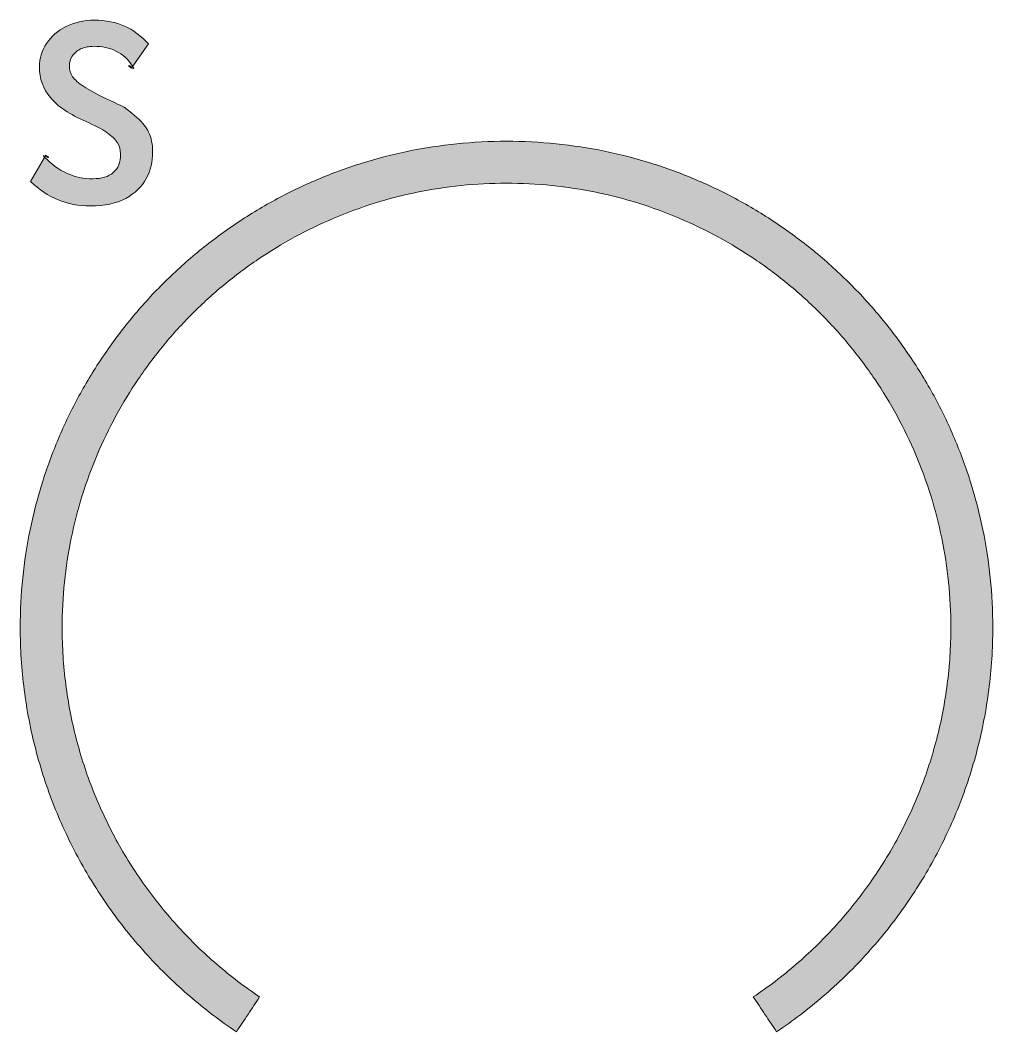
# Model space of a CAD drawing. Header units: inches. Extents: x 210 to 228, y 13 to 123.
# Drawn here: x 211.04 to 228.04, y 52.87 to 70.55 of the extents above; entities that cross this region are included whole.
import ezdxf

# ---------------------------------------------------------------- set-up
doc = ezdxf.new("R2010")
doc.units = ezdxf.units.IN
doc.header["$MEASUREMENT"] = 0
doc.layers.add('prints', color=7, linetype='Continuous')

# ---------------------------------------------------------------- blocks, each defined once
blk = doc.blocks.new('block 3')
at = {"layer": 'prints', "true_color": 0xffffff}
h = blk.add_hatch(color=7, dxfattribs=at)
h.dxf.hatch_style = 2
edge = h.paths.add_edge_path()
edge.add_spline(control_points=[(228.038, 59.936), (228.038, 60.229), (228.023, 60.518), (227.994, 60.803), (227.965, 61.089), (227.922, 61.37), (227.865, 61.647), (227.808, 61.923), (227.738, 62.194), (227.655, 62.46), (227.572, 62.726), (227.477, 62.987), (227.369, 63.241), (227.261, 63.495), (227.142, 63.743), (227.011, 63.984), (226.88, 64.225), (226.737, 64.459), (226.584, 64.685), (226.431, 64.911), (226.268, 65.129), (226.095, 65.339), (225.921, 65.549), (225.738, 65.751), (225.546, 65.943), (225.353, 66.135), (225.152, 66.319), (224.942, 66.492), (224.732, 66.665), (224.513, 66.829), (224.287, 66.982), (224.061, 67.135), (223.827, 67.277), (223.586, 67.408), (223.345, 67.539), (223.098, 67.659), (222.843, 67.766), (222.589, 67.874), (222.329, 67.97), (222.063, 68.053), (221.797, 68.135), (221.525, 68.206), (221.249, 68.262), (220.973, 68.319), (220.691, 68.362), (220.406, 68.391), (220.12, 68.42), (219.831, 68.435), (219.538, 68.435), (219.245, 68.435), (218.956, 68.42), (218.67, 68.391), (218.385, 68.362), (218.104, 68.319), (217.827, 68.262), (217.551, 68.206), (217.279, 68.135), (217.013, 68.053), (216.747, 67.97), (216.487, 67.874), (216.233, 67.766), (215.978, 67.659), (215.731, 67.539), (215.49, 67.408), (215.249, 67.277), (215.015, 67.135), (214.789, 66.982), (214.563, 66.829), (214.344, 66.665), (214.134, 66.492), (213.924, 66.319), (213.723, 66.135), (213.53, 65.943), (213.338, 65.751), (213.155, 65.549), (212.981, 65.339), (212.808, 65.129), (212.645, 64.911), (212.492, 64.685), (212.339, 64.459), (212.196, 64.225), (212.065, 63.984), (211.934, 63.743), (211.815, 63.495), (211.707, 63.241), (211.599, 62.987), (211.504, 62.726), (211.421, 62.46), (211.338, 62.194), (211.268, 61.923), (211.211, 61.647), (211.154, 61.37), (211.111, 61.089), (211.082, 60.803), (211.053, 60.518), (211.038, 60.229), (211.038, 59.936), (211.038, 59.752), (211.044, 59.569), (211.055, 59.388), (211.067, 59.207), (211.084, 59.028), (211.107, 58.85), (211.13, 58.673), (211.158, 58.497), (211.192, 58.322), (211.225, 58.148), (211.264, 57.976), (211.308, 57.806), (211.352, 57.636), (211.402, 57.467), (211.456, 57.302), (211.51, 57.136), (211.569, 56.972), (211.633, 56.811), (211.697, 56.649), (211.766, 56.49), (211.84, 56.334), (211.913, 56.178), (211.991, 56.024), (212.074, 55.873), (212.156, 55.722), (212.243, 55.574), (212.334, 55.429), (212.425, 55.284), (212.521, 55.141), (212.621, 55.002), (212.72, 54.863), (212.824, 54.727), (212.931, 54.594), (213.039, 54.461), (213.15, 54.332), (213.266, 54.206), (213.381, 54.08), (213.5, 53.957), (213.622, 53.838), (213.745, 53.719), (213.871, 53.604), (214.001, 53.493), (214.13, 53.381), (214.263, 53.274), (214.399, 53.17), (214.535, 53.067), (214.674, 52.967), (214.817, 52.872), (214.817, 52.872), (214.842, 52.91), (214.842, 52.91), (214.842, 52.91), (214.867, 52.948), (214.867, 52.948), (214.867, 52.948), (214.893, 52.986), (214.893, 52.986), (214.893, 52.986), (214.918, 53.024), (214.918, 53.024), (214.918, 53.024), (214.944, 53.062), (214.944, 53.062), (214.944, 53.062), (214.969, 53.1), (214.969, 53.1), (214.969, 53.1), (214.995, 53.138), (214.995, 53.138), (214.995, 53.138), (215.02, 53.176), (215.02, 53.176), (215.02, 53.176), (215.045, 53.214), (215.045, 53.214), (215.045, 53.214), (215.071, 53.252), (215.071, 53.252), (215.071, 53.252), (215.096, 53.29), (215.096, 53.29), (215.096, 53.29), (215.122, 53.328), (215.122, 53.328), (215.122, 53.328), (215.147, 53.366), (215.147, 53.366), (215.147, 53.366), (215.173, 53.404), (215.173, 53.404), (215.173, 53.404), (215.198, 53.442), (215.198, 53.442), (215.198, 53.442), (215.223, 53.48), (215.223, 53.48), (215.093, 53.568), (214.966, 53.659), (214.842, 53.753), (214.718, 53.848), (214.596, 53.946), (214.478, 54.048), (214.36, 54.15), (214.244, 54.255), (214.132, 54.364), (214.021, 54.473), (213.912, 54.585), (213.807, 54.7), (213.701, 54.815), (213.599, 54.933), (213.501, 55.055), (213.403, 55.176), (213.308, 55.3), (213.217, 55.427), (213.126, 55.555), (213.039, 55.685), (212.956, 55.817), (212.872, 55.95), (212.793, 56.085), (212.717, 56.223), (212.642, 56.361), (212.571, 56.502), (212.504, 56.645), (212.437, 56.787), (212.374, 56.933), (212.315, 57.08), (212.257, 57.227), (212.203, 57.377), (212.153, 57.529), (212.104, 57.68), (212.059, 57.834), (212.018, 57.989), (211.978, 58.145), (211.942, 58.302), (211.912, 58.462), (211.881, 58.621), (211.855, 58.781), (211.834, 58.944), (211.814, 59.106), (211.798, 59.27), (211.787, 59.436), (211.777, 59.601), (211.771, 59.768), (211.771, 59.936), (211.771, 60.203), (211.785, 60.468), (211.812, 60.729), (211.838, 60.989), (211.878, 61.246), (211.929, 61.499), (211.981, 61.751), (212.045, 61.999), (212.121, 62.243), (212.197, 62.486), (212.284, 62.723), (212.383, 62.956), (212.481, 63.188), (212.59, 63.414), (212.71, 63.634), (212.83, 63.855), (212.96, 64.068), (213.1, 64.275), (213.239, 64.481), (213.389, 64.681), (213.547, 64.873), (213.706, 65.065), (213.873, 65.249), (214.049, 65.425), (214.225, 65.6), (214.409, 65.768), (214.601, 65.926), (214.792, 66.085), (214.992, 66.234), (215.199, 66.374), (215.405, 66.513), (215.619, 66.643), (215.839, 66.763), (216.059, 66.883), (216.286, 66.992), (216.518, 67.091), (216.75, 67.189), (216.988, 67.276), (217.231, 67.352), (217.474, 67.428), (217.722, 67.492), (217.975, 67.544), (218.227, 67.596), (218.484, 67.635), (218.745, 67.662), (219.006, 67.688), (219.27, 67.702), (219.538, 67.702), (219.806, 67.702), (220.07, 67.688), (220.331, 67.662), (220.592, 67.635), (220.849, 67.596), (221.101, 67.544), (221.354, 67.492), (221.602, 67.428), (221.845, 67.352), (222.088, 67.276), (222.326, 67.189), (222.558, 67.091), (222.79, 66.992), (223.017, 66.883), (223.237, 66.763), (223.457, 66.643), (223.671, 66.513), (223.877, 66.374), (224.084, 66.234), (224.284, 66.085), (224.475, 65.926), (224.667, 65.768), (224.851, 65.6), (225.027, 65.425), (225.203, 65.249), (225.37, 65.065), (225.529, 64.873), (225.687, 64.681), (225.837, 64.481), (225.976, 64.275), (226.116, 64.068), (226.246, 63.855), (226.366, 63.634), (226.486, 63.414), (226.595, 63.188), (226.693, 62.956), (226.792, 62.723), (226.879, 62.486), (226.955, 62.243), (227.031, 61.999), (227.095, 61.751), (227.147, 61.499), (227.198, 61.246), (227.238, 60.989), (227.264, 60.729), (227.291, 60.468), (227.305, 60.203), (227.305, 59.936), (227.305, 59.768), (227.299, 59.601), (227.289, 59.436), (227.278, 59.27), (227.262, 59.106), (227.242, 58.944), (227.221, 58.782), (227.195, 58.621), (227.164, 58.462), (227.134, 58.302), (227.098, 58.145), (227.058, 57.989), (227.017, 57.834), (226.972, 57.68), (226.923, 57.529), (226.873, 57.377), (226.819, 57.227), (226.761, 57.08), (226.702, 56.933), (226.64, 56.787), (226.572, 56.645), (226.505, 56.502), (226.434, 56.361), (226.359, 56.223), (226.283, 56.085), (226.204, 55.95), (226.12, 55.817), (226.037, 55.685), (225.95, 55.555), (225.859, 55.427), (225.768, 55.3), (225.673, 55.176), (225.575, 55.054), (225.477, 54.933), (225.375, 54.815), (225.269, 54.7), (225.164, 54.584), (225.055, 54.473), (224.943, 54.364), (224.832, 54.255), (224.716, 54.15), (224.598, 54.048), (224.48, 53.946), (224.358, 53.848), (224.234, 53.753), (224.11, 53.659), (223.982, 53.568), (223.852, 53.48), (223.852, 53.48), (223.878, 53.442), (223.878, 53.442), (223.878, 53.442), (223.903, 53.404), (223.903, 53.404), (223.903, 53.404), (223.929, 53.366), (223.929, 53.366), (223.929, 53.366), (223.954, 53.328), (223.954, 53.328), (223.954, 53.328), (223.98, 53.29), (223.98, 53.29), (223.98, 53.29), (224.005, 53.252), (224.005, 53.252), (224.005, 53.252), (224.031, 53.214), (224.031, 53.214), (224.031, 53.214), (224.056, 53.176), (224.056, 53.176), (224.056, 53.176), (224.081, 53.138), (224.081, 53.138), (224.081, 53.138), (224.107, 53.1), (224.107, 53.1), (224.107, 53.1), (224.132, 53.062), (224.132, 53.062), (224.132, 53.062), (224.158, 53.024), (224.158, 53.024), (224.158, 53.024), (224.183, 52.986), (224.183, 52.986), (224.183, 52.986), (224.209, 52.948), (224.209, 52.948), (224.209, 52.948), (224.234, 52.91), (224.234, 52.91), (224.234, 52.91), (224.259, 52.872), (224.259, 52.872), (224.402, 52.967), (224.541, 53.067), (224.677, 53.17), (224.813, 53.274), (224.946, 53.381), (225.075, 53.493), (225.205, 53.604), (225.331, 53.719), (225.454, 53.838), (225.576, 53.957), (225.695, 54.08), (225.81, 54.206), (225.926, 54.332), (226.037, 54.461), (226.145, 54.594), (226.252, 54.727), (226.356, 54.863), (226.456, 55.002), (226.555, 55.141), (226.651, 55.284), (226.742, 55.429), (226.833, 55.574), (226.92, 55.722), (227.002, 55.873), (227.085, 56.024), (227.163, 56.178), (227.236, 56.334), (227.31, 56.49), (227.379, 56.649), (227.443, 56.811), (227.507, 56.972), (227.566, 57.136), (227.62, 57.302), (227.674, 57.467), (227.724, 57.636), (227.768, 57.806), (227.812, 57.976), (227.851, 58.148), (227.884, 58.322), (227.918, 58.497), (227.946, 58.673), (227.969, 58.85), (227.992, 59.028), (228.009, 59.207), (228.021, 59.388), (228.032, 59.569), (228.038, 59.752), (228.038, 59.936)], knot_values=[0, 0, 0, 0, 1, 1, 1, 2, 2, 2, 3, 3, 3, 4, 4, 4, 5, 5, 5, 6, 6, 6, 7, 7, 7, 8, 8, 8, 9, 9, 9, 10, 10, 10, 11, 11, 11, 12, 12, 12, 13, 13, 13, 14, 14, 14, 15, 15, 15, 16, 16, 16, 17, 17, 17, 18, 18, 18, 19, 19, 19, 20, 20, 20, 21, 21, 21, 22, 22, 22, 23, 23, 23, 24, 24, 24, 25, 25, 25, 26, 26, 26, 27, 27, 27, 28, 28, 28, 29, 29, 29, 30, 30, 30, 31, 31, 31, 32, 32, 32, 33, 33, 33, 34, 34, 34, 35, 35, 35, 36, 36, 36, 37, 37, 37, 38, 38, 38, 39, 39, 39, 40, 40, 40, 41, 41, 41, 42, 42, 42, 43, 43, 43, 44, 44, 44, 45, 45, 45, 46, 46, 46, 47, 47, 47, 48, 48, 48, 49, 49, 49, 50, 50, 50, 51, 51, 51, 52, 52, 52, 53, 53, 53, 54, 54, 54, 55, 55, 55, 56, 56, 56, 57, 57, 57, 58, 58, 58, 59, 59, 59, 60, 60, 60, 61, 61, 61, 62, 62, 62, 63, 63, 63, 64, 64, 64, 65, 65, 65, 66, 66, 66, 67, 67, 67, 68, 68, 68, 69, 69, 69, 70, 70, 70, 71, 71, 71, 72, 72, 72, 73, 73, 73, 74, 74, 74, 75, 75, 75, 76, 76, 76, 77, 77, 77, 78, 78, 78, 79, 79, 79, 80, 80, 80, 81, 81, 81, 82, 82, 82, 83, 83, 83, 84, 84, 84, 85, 85, 85, 86, 86, 86, 87, 87, 87, 88, 88, 88, 89, 89, 89, 90, 90, 90, 91, 91, 91, 92, 92, 92, 93, 93, 93, 94, 94, 94, 95, 95, 95, 96, 96, 96, 97, 97, 97, 98, 98, 98, 99, 99, 99, 100, 100, 100, 101, 101, 101, 102, 102, 102, 103, 103, 103, 104, 104, 104, 105, 105, 105, 106, 106, 106, 107, 107, 107, 108, 108, 108, 109, 109, 109, 110, 110, 110, 111, 111, 111, 112, 112, 112, 113, 113, 113, 114, 114, 114, 115, 115, 115, 116, 116, 116, 117, 117, 117, 118, 118, 118, 119, 119, 119, 120, 120, 120, 121, 121, 121, 122, 122, 122, 123, 123, 123, 124, 124, 124, 125, 125, 125, 126, 126, 126, 127, 127, 127, 128, 128, 128, 129, 129, 129, 130, 130, 130, 131, 131, 131, 132, 132, 132, 133, 133, 133, 134, 134, 134, 135, 135, 135, 136, 136, 136, 137, 137, 137, 138, 138, 138, 139, 139, 139, 140, 140, 140, 141, 141, 141, 142, 142, 142, 143, 143, 143, 144, 144, 144, 145, 145, 145, 146, 146, 146, 147, 147, 147, 148, 148, 148, 149, 149, 149, 150, 150, 150, 151, 151, 151, 152, 152, 152, 153, 153, 153, 154, 154, 154, 155, 155, 155, 156, 156, 156, 157, 157, 157, 158, 158, 158, 159, 159, 159, 160, 160, 160, 160], degree=3, periodic=1)
at = {"layer": 'prints', "lineweight": 0}
blk.add_open_spline([(228.038, 59.936), (228.038, 60.229), (228.023, 60.518), (227.994, 60.803), (227.965, 61.089), (227.922, 61.37), (227.865, 61.647), (227.808, 61.923), (227.738, 62.194), (227.655, 62.46), (227.572, 62.726), (227.477, 62.987), (227.369, 63.241), (227.261, 63.495), (227.142, 63.743), (227.011, 63.984), (226.88, 64.225), (226.737, 64.459), (226.584, 64.685), (226.431, 64.911), (226.268, 65.129), (226.095, 65.339), (225.921, 65.549), (225.738, 65.751), (225.546, 65.943), (225.353, 66.135), (225.152, 66.319), (224.942, 66.492), (224.732, 66.665), (224.513, 66.829), (224.287, 66.982), (224.061, 67.135), (223.827, 67.277), (223.586, 67.408), (223.345, 67.539), (223.098, 67.659), (222.843, 67.766), (222.589, 67.874), (222.329, 67.97), (222.063, 68.053), (221.797, 68.135), (221.525, 68.206), (221.249, 68.262), (220.973, 68.319), (220.691, 68.362), (220.406, 68.391), (220.12, 68.42), (219.831, 68.435), (219.538, 68.435), (219.245, 68.435), (218.956, 68.42), (218.67, 68.391), (218.385, 68.362), (218.104, 68.319), (217.827, 68.262), (217.551, 68.206), (217.279, 68.135), (217.013, 68.053), (216.747, 67.97), (216.487, 67.874), (216.233, 67.766), (215.978, 67.659), (215.731, 67.539), (215.49, 67.408), (215.249, 67.277), (215.015, 67.135), (214.789, 66.982), (214.563, 66.829), (214.344, 66.665), (214.134, 66.492), (213.924, 66.319), (213.723, 66.135), (213.53, 65.943), (213.338, 65.751), (213.155, 65.549), (212.981, 65.339), (212.808, 65.129), (212.645, 64.911), (212.492, 64.685), (212.339, 64.459), (212.196, 64.225), (212.065, 63.984), (211.934, 63.743), (211.815, 63.495), (211.707, 63.241), (211.599, 62.987), (211.504, 62.726), (211.421, 62.46), (211.338, 62.194), (211.268, 61.923), (211.211, 61.647), (211.154, 61.37), (211.111, 61.089), (211.082, 60.803), (211.053, 60.518), (211.038, 60.229), (211.038, 59.936), (211.038, 59.752), (211.044, 59.569), (211.055, 59.388), (211.067, 59.207), (211.084, 59.028), (211.107, 58.85), (211.13, 58.673), (211.158, 58.497), (211.192, 58.322), (211.225, 58.148), (211.264, 57.976), (211.308, 57.806), (211.352, 57.636), (211.402, 57.467), (211.456, 57.302), (211.51, 57.136), (211.569, 56.972), (211.633, 56.811), (211.697, 56.649), (211.766, 56.49), (211.84, 56.334), (211.913, 56.178), (211.991, 56.024), (212.074, 55.873), (212.156, 55.722), (212.243, 55.574), (212.334, 55.429), (212.425, 55.284), (212.521, 55.141), (212.621, 55.002), (212.72, 54.863), (212.824, 54.727), (212.931, 54.594), (213.039, 54.461), (213.15, 54.332), (213.266, 54.206), (213.381, 54.08), (213.5, 53.957), (213.622, 53.838), (213.745, 53.719), (213.871, 53.604), (214.001, 53.493), (214.13, 53.381), (214.263, 53.274), (214.399, 53.17), (214.535, 53.067), (214.674, 52.967), (214.817, 52.872), (214.817, 52.872), (214.842, 52.91), (214.842, 52.91), (214.842, 52.91), (214.867, 52.948), (214.867, 52.948), (214.867, 52.948), (214.893, 52.986), (214.893, 52.986), (214.893, 52.986), (214.918, 53.024), (214.918, 53.024), (214.918, 53.024), (214.944, 53.062), (214.944, 53.062), (214.944, 53.062), (214.969, 53.1), (214.969, 53.1), (214.969, 53.1), (214.995, 53.138), (214.995, 53.138), (214.995, 53.138), (215.02, 53.176), (215.02, 53.176), (215.02, 53.176), (215.045, 53.214), (215.045, 53.214), (215.045, 53.214), (215.071, 53.252), (215.071, 53.252), (215.071, 53.252), (215.096, 53.29), (215.096, 53.29), (215.096, 53.29), (215.122, 53.328), (215.122, 53.328), (215.122, 53.328), (215.147, 53.366), (215.147, 53.366), (215.147, 53.366), (215.173, 53.404), (215.173, 53.404), (215.173, 53.404), (215.198, 53.442), (215.198, 53.442), (215.198, 53.442), (215.223, 53.48), (215.223, 53.48), (215.093, 53.568), (214.966, 53.659), (214.842, 53.753), (214.718, 53.848), (214.596, 53.946), (214.478, 54.048), (214.36, 54.15), (214.244, 54.255), (214.132, 54.364), (214.021, 54.473), (213.912, 54.585), (213.807, 54.7), (213.701, 54.815), (213.599, 54.933), (213.501, 55.055), (213.403, 55.176), (213.308, 55.3), (213.217, 55.427), (213.126, 55.555), (213.039, 55.685), (212.956, 55.817), (212.872, 55.95), (212.793, 56.085), (212.717, 56.223), (212.642, 56.361), (212.571, 56.502), (212.504, 56.645), (212.437, 56.787), (212.374, 56.933), (212.315, 57.08), (212.257, 57.227), (212.203, 57.377), (212.153, 57.529), (212.104, 57.68), (212.059, 57.834), (212.018, 57.989), (211.978, 58.145), (211.942, 58.302), (211.912, 58.462), (211.881, 58.621), (211.855, 58.781), (211.834, 58.944), (211.814, 59.106), (211.798, 59.27), (211.787, 59.436), (211.777, 59.601), (211.771, 59.768), (211.771, 59.936), (211.771, 60.203), (211.785, 60.468), (211.812, 60.729), (211.838, 60.989), (211.878, 61.246), (211.929, 61.499), (211.981, 61.751), (212.045, 61.999), (212.121, 62.243), (212.197, 62.486), (212.284, 62.723), (212.383, 62.956), (212.481, 63.188), (212.59, 63.414), (212.71, 63.634), (212.83, 63.855), (212.96, 64.068), (213.1, 64.275), (213.239, 64.481), (213.389, 64.681), (213.547, 64.873), (213.706, 65.065), (213.873, 65.249), (214.049, 65.425), (214.225, 65.6), (214.409, 65.768), (214.601, 65.926), (214.792, 66.085), (214.992, 66.234), (215.199, 66.374), (215.405, 66.513), (215.619, 66.643), (215.839, 66.763), (216.059, 66.883), (216.286, 66.992), (216.518, 67.091), (216.75, 67.189), (216.988, 67.276), (217.231, 67.352), (217.474, 67.428), (217.722, 67.492), (217.975, 67.544), (218.227, 67.596), (218.484, 67.635), (218.745, 67.662), (219.006, 67.688), (219.27, 67.702), (219.538, 67.702), (219.806, 67.702), (220.07, 67.688), (220.331, 67.662), (220.592, 67.635), (220.849, 67.596), (221.101, 67.544), (221.354, 67.492), (221.602, 67.428), (221.845, 67.352), (222.088, 67.276), (222.326, 67.189), (222.558, 67.091), (222.79, 66.992), (223.017, 66.883), (223.237, 66.763), (223.457, 66.643), (223.671, 66.513), (223.877, 66.374), (224.084, 66.234), (224.284, 66.085), (224.475, 65.926), (224.667, 65.768), (224.851, 65.6), (225.027, 65.425), (225.203, 65.249), (225.37, 65.065), (225.529, 64.873), (225.687, 64.681), (225.837, 64.481), (225.976, 64.275), (226.116, 64.068), (226.246, 63.855), (226.366, 63.634), (226.486, 63.414), (226.595, 63.188), (226.693, 62.956), (226.792, 62.723), (226.879, 62.486), (226.955, 62.243), (227.031, 61.999), (227.095, 61.751), (227.147, 61.499), (227.198, 61.246), (227.238, 60.989), (227.264, 60.729), (227.291, 60.468), (227.305, 60.203), (227.305, 59.936), (227.305, 59.768), (227.299, 59.601), (227.289, 59.436), (227.278, 59.27), (227.262, 59.106), (227.242, 58.944), (227.221, 58.782), (227.195, 58.621), (227.164, 58.462), (227.134, 58.302), (227.098, 58.145), (227.058, 57.989), (227.017, 57.834), (226.972, 57.68), (226.923, 57.529), (226.873, 57.377), (226.819, 57.227), (226.761, 57.08), (226.702, 56.933), (226.64, 56.787), (226.572, 56.645), (226.505, 56.502), (226.434, 56.361), (226.359, 56.223), (226.283, 56.085), (226.204, 55.95), (226.12, 55.817), (226.037, 55.685), (225.95, 55.555), (225.859, 55.427), (225.768, 55.3), (225.673, 55.176), (225.575, 55.054), (225.477, 54.933), (225.375, 54.815), (225.269, 54.7), (225.164, 54.584), (225.055, 54.473), (224.943, 54.364), (224.832, 54.255), (224.716, 54.15), (224.598, 54.048), (224.48, 53.946), (224.358, 53.848), (224.234, 53.753), (224.11, 53.659), (223.982, 53.568), (223.852, 53.48), (223.852, 53.48), (223.878, 53.442), (223.878, 53.442), (223.878, 53.442), (223.903, 53.404), (223.903, 53.404), (223.903, 53.404), (223.929, 53.366), (223.929, 53.366), (223.929, 53.366), (223.954, 53.328), (223.954, 53.328), (223.954, 53.328), (223.98, 53.29), (223.98, 53.29), (223.98, 53.29), (224.005, 53.252), (224.005, 53.252), (224.005, 53.252), (224.031, 53.214), (224.031, 53.214), (224.031, 53.214), (224.056, 53.176), (224.056, 53.176), (224.056, 53.176), (224.081, 53.138), (224.081, 53.138), (224.081, 53.138), (224.107, 53.1), (224.107, 53.1), (224.107, 53.1), (224.132, 53.062), (224.132, 53.062), (224.132, 53.062), (224.158, 53.024), (224.158, 53.024), (224.158, 53.024), (224.183, 52.986), (224.183, 52.986), (224.183, 52.986), (224.209, 52.948), (224.209, 52.948), (224.209, 52.948), (224.234, 52.91), (224.234, 52.91), (224.234, 52.91), (224.259, 52.872), (224.259, 52.872), (224.402, 52.967), (224.541, 53.067), (224.677, 53.17), (224.813, 53.274), (224.946, 53.381), (225.075, 53.493), (225.205, 53.604), (225.331, 53.719), (225.454, 53.838), (225.576, 53.957), (225.695, 54.08), (225.81, 54.206), (225.926, 54.332), (226.037, 54.461), (226.145, 54.594), (226.252, 54.727), (226.356, 54.863), (226.456, 55.002), (226.555, 55.141), (226.651, 55.284), (226.742, 55.429), (226.833, 55.574), (226.92, 55.722), (227.002, 55.873), (227.085, 56.024), (227.163, 56.178), (227.236, 56.334), (227.31, 56.49), (227.379, 56.649), (227.443, 56.811), (227.507, 56.972), (227.566, 57.136), (227.62, 57.302), (227.674, 57.467), (227.724, 57.636), (227.768, 57.806), (227.812, 57.976), (227.851, 58.148), (227.884, 58.322), (227.918, 58.497), (227.946, 58.673), (227.969, 58.85), (227.992, 59.028), (228.009, 59.207), (228.021, 59.388), (228.032, 59.569), (228.038, 59.752), (228.038, 59.936)], degree=3, knots=[0, 0, 0, 0, 1, 1, 1, 2, 2, 2, 3, 3, 3, 4, 4, 4, 5, 5, 5, 6, 6, 6, 7, 7, 7, 8, 8, 8, 9, 9, 9, 10, 10, 10, 11, 11, 11, 12, 12, 12, 13, 13, 13, 14, 14, 14, 15, 15, 15, 16, 16, 16, 17, 17, 17, 18, 18, 18, 19, 19, 19, 20, 20, 20, 21, 21, 21, 22, 22, 22, 23, 23, 23, 24, 24, 24, 25, 25, 25, 26, 26, 26, 27, 27, 27, 28, 28, 28, 29, 29, 29, 30, 30, 30, 31, 31, 31, 32, 32, 32, 33, 33, 33, 34, 34, 34, 35, 35, 35, 36, 36, 36, 37, 37, 37, 38, 38, 38, 39, 39, 39, 40, 40, 40, 41, 41, 41, 42, 42, 42, 43, 43, 43, 44, 44, 44, 45, 45, 45, 46, 46, 46, 47, 47, 47, 48, 48, 48, 49, 49, 49, 50, 50, 50, 51, 51, 51, 52, 52, 52, 53, 53, 53, 54, 54, 54, 55, 55, 55, 56, 56, 56, 57, 57, 57, 58, 58, 58, 59, 59, 59, 60, 60, 60, 61, 61, 61, 62, 62, 62, 63, 63, 63, 64, 64, 64, 65, 65, 65, 66, 66, 66, 67, 67, 67, 68, 68, 68, 69, 69, 69, 70, 70, 70, 71, 71, 71, 72, 72, 72, 73, 73, 73, 74, 74, 74, 75, 75, 75, 76, 76, 76, 77, 77, 77, 78, 78, 78, 79, 79, 79, 80, 80, 80, 81, 81, 81, 82, 82, 82, 83, 83, 83, 84, 84, 84, 85, 85, 85, 86, 86, 86, 87, 87, 87, 88, 88, 88, 89, 89, 89, 90, 90, 90, 91, 91, 91, 92, 92, 92, 93, 93, 93, 94, 94, 94, 95, 95, 95, 96, 96, 96, 97, 97, 97, 98, 98, 98, 99, 99, 99, 100, 100, 100, 101, 101, 101, 102, 102, 102, 103, 103, 103, 104, 104, 104, 105, 105, 105, 106, 106, 106, 107, 107, 107, 108, 108, 108, 109, 109, 109, 110, 110, 110, 111, 111, 111, 112, 112, 112, 113, 113, 113, 114, 114, 114, 115, 115, 115, 116, 116, 116, 117, 117, 117, 118, 118, 118, 119, 119, 119, 120, 120, 120, 121, 121, 121, 122, 122, 122, 123, 123, 123, 124, 124, 124, 125, 125, 125, 126, 126, 126, 127, 127, 127, 128, 128, 128, 129, 129, 129, 130, 130, 130, 131, 131, 131, 132, 132, 132, 133, 133, 133, 134, 134, 134, 135, 135, 135, 136, 136, 136, 137, 137, 137, 138, 138, 138, 139, 139, 139, 140, 140, 140, 141, 141, 141, 142, 142, 142, 143, 143, 143, 144, 144, 144, 145, 145, 145, 146, 146, 146, 147, 147, 147, 148, 148, 148, 149, 149, 149, 150, 150, 150, 151, 151, 151, 152, 152, 152, 153, 153, 153, 154, 154, 154, 155, 155, 155, 156, 156, 156, 157, 157, 157, 158, 158, 158, 159, 159, 159, 160, 160, 160, 160], dxfattribs=at)
blk = doc.blocks.new('block 2')
at = {"layer": 'prints'}
blk.add_blockref('block 3', (0, 0), dxfattribs=at)
blk = doc.blocks.new('block 12')
at = {"layer": 'prints', "true_color": 0xffffff}
h = blk.add_hatch(color=7, dxfattribs=at)
h.dxf.hatch_style = 2
edge = h.paths.add_edge_path()
edge.add_spline(control_points=[(212.861, 69.027), (212.861, 69.027), (212.919, 68.98), (213.035, 68.888), (213.151, 68.795), (213.233, 68.699), (213.281, 68.597), (213.329, 68.496), (213.353, 68.378), (213.353, 68.243), (213.353, 68.079), (213.315, 67.926), (213.24, 67.783), (213.165, 67.641), (213.045, 67.526), (212.882, 67.437), (212.719, 67.349), (212.512, 67.305), (212.261, 67.305), (211.861, 67.305), (211.513, 67.448), (211.219, 67.734), (211.219, 67.734), (211.46, 68.154), (211.46, 68.154), (211.46, 68.154), (211.463, 68.158), (211.463, 68.158), (211.463, 68.158), (211.468, 68.154), (211.468, 68.154), (211.707, 67.905), (211.987, 67.78), (212.307, 67.78), (212.461, 67.78), (212.58, 67.816), (212.665, 67.888), (212.749, 67.961), (212.791, 68.069), (212.791, 68.214), (212.791, 68.286), (212.773, 68.352), (212.737, 68.41), (212.701, 68.469), (212.639, 68.528), (212.551, 68.588), (212.464, 68.647), (212.343, 68.711), (212.189, 68.781), (211.902, 68.904), (211.695, 69.043), (211.566, 69.198), (211.438, 69.352), (211.373, 69.531), (211.373, 69.736), (211.373, 69.883), (211.415, 70.02), (211.498, 70.145), (211.581, 70.269), (211.695, 70.368), (211.84, 70.441), (211.986, 70.514), (212.149, 70.551), (212.331, 70.551), (212.535, 70.551), (212.711, 70.517), (212.859, 70.449), (213.007, 70.382), (213.148, 70.278), (213.283, 70.136), (213.283, 70.136), (213.006, 69.75), (213.006, 69.75), (213.006, 69.75), (213.004, 69.745), (213.004, 69.745), (213.002, 69.745), (213.001, 69.746), (213.001, 69.748), (212.926, 69.868), (212.829, 69.956), (212.712, 70.012), (212.594, 70.067), (212.466, 70.095), (212.326, 70.095), (212.236, 70.095), (212.159, 70.079), (212.093, 70.048), (212.028, 70.016), (211.979, 69.975), (211.946, 69.924), (211.913, 69.872), (211.897, 69.816), (211.897, 69.755), (211.897, 69.683), (211.916, 69.619), (211.953, 69.563), (211.991, 69.508), (212.056, 69.451), (212.148, 69.392), (212.239, 69.333), (212.373, 69.261), (212.548, 69.176), (212.757, 69.077), (212.861, 69.027), (212.861, 69.027)], knot_values=[0, 0, 0, 0, 1, 1, 1, 2, 2, 2, 3, 3, 3, 4, 4, 4, 5, 5, 5, 6, 6, 6, 7, 7, 7, 8, 8, 8, 9, 9, 9, 10, 10, 10, 11, 11, 11, 12, 12, 12, 13, 13, 13, 14, 14, 14, 15, 15, 15, 16, 16, 16, 17, 17, 17, 18, 18, 18, 19, 19, 19, 20, 20, 20, 21, 21, 21, 22, 22, 22, 23, 23, 23, 24, 24, 24, 25, 25, 25, 26, 26, 26, 27, 27, 27, 28, 28, 28, 29, 29, 29, 30, 30, 30, 31, 31, 31, 32, 32, 32, 33, 33, 33, 34, 34, 34, 35, 35, 35, 35], degree=3, periodic=1)
edge = h.paths.add_edge_path()
edge.add_spline(control_points=[(211.443, 68.178), (211.443, 68.178), (211.443, 68.18), (211.443, 68.185), (211.443, 68.187), (211.444, 68.187), (211.446, 68.187), (211.446, 68.187), (211.472, 68.175), (211.472, 68.175), (211.472, 68.175), (211.463, 68.158), (211.463, 68.158), (211.45, 68.171), (211.443, 68.178), (211.443, 68.178)], knot_values=[0, 0, 0, 0, 1, 1, 1, 2, 2, 2, 3, 3, 3, 4, 4, 4, 5, 5, 5, 5], degree=3, periodic=1)
edge = h.paths.add_edge_path()
edge.add_spline(control_points=[(211.533, 68.156), (211.533, 68.153), (211.531, 68.151), (211.528, 68.151), (211.523, 68.151), (211.514, 68.154), (211.503, 68.161), (211.49, 68.167), (211.48, 68.172), (211.472, 68.175), (211.472, 68.175), (211.482, 68.192), (211.482, 68.192), (211.482, 68.192), (211.53, 68.163), (211.53, 68.163), (211.53, 68.163), (211.533, 68.156), (211.533, 68.156)], knot_values=[0, 0, 0, 0, 1, 1, 1, 2, 2, 2, 3, 3, 3, 4, 4, 4, 5, 5, 5, 6, 6, 6, 6], degree=3, periodic=1)
edge = h.paths.add_edge_path()
edge.add_spline(control_points=[(212.936, 69.752), (212.936, 69.756), (212.938, 69.757), (212.941, 69.757), (212.944, 69.757), (212.951, 69.753), (212.961, 69.745), (212.972, 69.737), (212.981, 69.731), (212.989, 69.726), (212.989, 69.726), (212.982, 69.714), (212.982, 69.714), (212.982, 69.714), (212.936, 69.745), (212.936, 69.745), (212.936, 69.745), (212.936, 69.752), (212.936, 69.752)], knot_values=[0, 0, 0, 0, 1, 1, 1, 2, 2, 2, 3, 3, 3, 4, 4, 4, 5, 5, 5, 6, 6, 6, 6], degree=3, periodic=1)
edge = h.paths.add_edge_path()
edge.add_spline(control_points=[(213.021, 69.711), (213.021, 69.71), (213.02, 69.709), (213.018, 69.709), (213.013, 69.709), (213.004, 69.715), (212.989, 69.726), (212.989, 69.726), (213.004, 69.745), (213.004, 69.745), (213.015, 69.728), (213.021, 69.716), (213.021, 69.711)], knot_values=[0, 0, 0, 0, 1, 1, 1, 2, 2, 2, 3, 3, 3, 4, 4, 4, 4], degree=3, periodic=1)
at = {"layer": 'prints', "lineweight": 0}
for points, knots in [([(212.861, 69.027), (212.861, 69.027), (212.919, 68.98), (213.035, 68.888), (213.151, 68.795), (213.233, 68.699), (213.281, 68.597), (213.329, 68.496), (213.353, 68.378), (213.353, 68.243), (213.353, 68.079), (213.315, 67.926), (213.24, 67.783), (213.165, 67.641), (213.045, 67.526), (212.882, 67.437), (212.719, 67.349), (212.512, 67.305), (212.261, 67.305), (211.861, 67.305), (211.513, 67.448), (211.219, 67.734), (211.219, 67.734), (211.46, 68.154), (211.46, 68.154), (211.46, 68.154), (211.463, 68.158), (211.463, 68.158), (211.463, 68.158), (211.468, 68.154), (211.468, 68.154), (211.707, 67.905), (211.987, 67.78), (212.307, 67.78), (212.461, 67.78), (212.58, 67.816), (212.665, 67.888), (212.749, 67.961), (212.791, 68.069), (212.791, 68.214), (212.791, 68.286), (212.773, 68.352), (212.737, 68.41), (212.701, 68.469), (212.639, 68.528), (212.551, 68.588), (212.464, 68.647), (212.343, 68.711), (212.189, 68.781), (211.902, 68.904), (211.695, 69.043), (211.566, 69.198), (211.438, 69.352), (211.373, 69.531), (211.373, 69.736), (211.373, 69.883), (211.415, 70.02), (211.498, 70.145), (211.581, 70.269), (211.695, 70.368), (211.84, 70.441), (211.986, 70.514), (212.149, 70.551), (212.331, 70.551), (212.535, 70.551), (212.711, 70.517), (212.859, 70.449), (213.007, 70.382), (213.148, 70.278), (213.283, 70.136), (213.283, 70.136), (213.006, 69.75), (213.006, 69.75), (213.006, 69.75), (213.004, 69.745), (213.004, 69.745), (213.002, 69.745), (213.001, 69.746), (213.001, 69.748), (212.926, 69.868), (212.829, 69.956), (212.712, 70.012), (212.594, 70.067), (212.466, 70.095), (212.326, 70.095), (212.236, 70.095), (212.159, 70.079), (212.093, 70.048), (212.028, 70.016), (211.979, 69.975), (211.946, 69.924), (211.913, 69.872), (211.897, 69.816), (211.897, 69.755), (211.897, 69.683), (211.916, 69.619), (211.953, 69.563), (211.991, 69.508), (212.056, 69.451), (212.148, 69.392), (212.239, 69.333), (212.373, 69.261), (212.548, 69.176), (212.757, 69.077), (212.861, 69.027), (212.861, 69.027)], [0, 0, 0, 0, 1, 1, 1, 2, 2, 2, 3, 3, 3, 4, 4, 4, 5, 5, 5, 6, 6, 6, 7, 7, 7, 8, 8, 8, 9, 9, 9, 10, 10, 10, 11, 11, 11, 12, 12, 12, 13, 13, 13, 14, 14, 14, 15, 15, 15, 16, 16, 16, 17, 17, 17, 18, 18, 18, 19, 19, 19, 20, 20, 20, 21, 21, 21, 22, 22, 22, 23, 23, 23, 24, 24, 24, 25, 25, 25, 26, 26, 26, 27, 27, 27, 28, 28, 28, 29, 29, 29, 30, 30, 30, 31, 31, 31, 32, 32, 32, 33, 33, 33, 34, 34, 34, 35, 35, 35, 35]), ([(212.936, 69.752), (212.936, 69.756), (212.938, 69.757), (212.941, 69.757), (212.944, 69.757), (212.951, 69.753), (212.961, 69.745), (212.972, 69.737), (212.981, 69.731), (212.989, 69.726), (212.989, 69.726), (212.982, 69.714), (212.982, 69.714), (212.982, 69.714), (212.936, 69.745), (212.936, 69.745), (212.936, 69.745), (212.936, 69.752), (212.936, 69.752)], [0, 0, 0, 0, 1, 1, 1, 2, 2, 2, 3, 3, 3, 4, 4, 4, 5, 5, 5, 6, 6, 6, 6]), ([(213.021, 69.711), (213.021, 69.71), (213.02, 69.709), (213.018, 69.709), (213.013, 69.709), (213.004, 69.715), (212.989, 69.726), (212.989, 69.726), (213.004, 69.745), (213.004, 69.745), (213.015, 69.728), (213.021, 69.716), (213.021, 69.711)], [0, 0, 0, 0, 1, 1, 1, 2, 2, 2, 3, 3, 3, 4, 4, 4, 4]), ([(211.443, 68.178), (211.443, 68.178), (211.443, 68.18), (211.443, 68.185), (211.443, 68.187), (211.444, 68.187), (211.446, 68.187), (211.446, 68.187), (211.472, 68.175), (211.472, 68.175), (211.472, 68.175), (211.463, 68.158), (211.463, 68.158), (211.45, 68.171), (211.443, 68.178), (211.443, 68.178)], [0, 0, 0, 0, 1, 1, 1, 2, 2, 2, 3, 3, 3, 4, 4, 4, 5, 5, 5, 5]), ([(211.533, 68.156), (211.533, 68.153), (211.531, 68.151), (211.528, 68.151), (211.523, 68.151), (211.514, 68.154), (211.503, 68.161), (211.49, 68.167), (211.48, 68.172), (211.472, 68.175), (211.472, 68.175), (211.482, 68.192), (211.482, 68.192), (211.482, 68.192), (211.53, 68.163), (211.53, 68.163), (211.53, 68.163), (211.533, 68.156), (211.533, 68.156)], [0, 0, 0, 0, 1, 1, 1, 2, 2, 2, 3, 3, 3, 4, 4, 4, 5, 5, 5, 6, 6, 6, 6])]:
    blk.add_open_spline(points, degree=3, knots=knots, dxfattribs=at)

msp = doc.modelspace()

# ---------------------------------------------------------------- block references
at = {"layer": 'prints'}
for name in ['block 2', 'block 12']:
    msp.add_blockref(name, (0, 0), dxfattribs=at)

doc.saveas('drawing.dxf')
